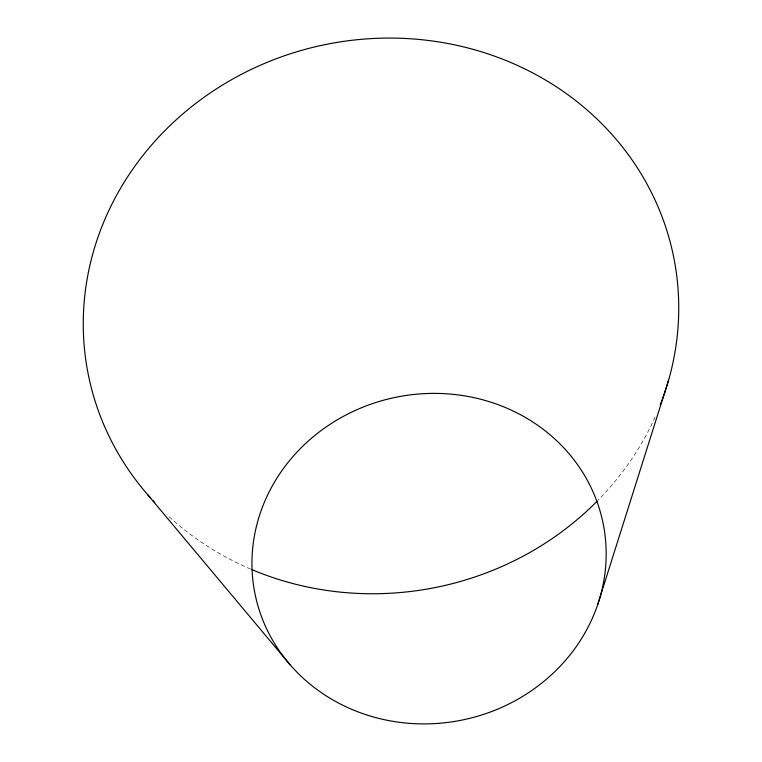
<?xml version="1.0" encoding="UTF-8"?>
<svg xmlns="http://www.w3.org/2000/svg" width="762" height="762" viewBox="0 0 762 762"><rect width="100%" height="100%" fill="white"/><g stroke="black" fill="none" stroke-linecap="round" stroke-linejoin="round"><path stroke-width="0.57" stroke-dasharray="3.81 2.86" d="M655.11 417.062A298.533 276.997 -11.2 0 1 597.856 500.443M250.565 569.052A298.533 276.997 -11.2 0 1 166.888 514.607"/><path stroke-width="1.14" d="M597.665 604.733L668.588 380.2M147.723 494.728L290.303 665.007M150.724 498.11A298.533 276.997 -11.2 0 1 331.851 43.31A298.533 276.997 -11.2 0 1 660.187 405.003M597.046 501.263A298.533 276.997 -11.2 0 1 251.622 569.5M154.734 502.472A298.533 276.997 -11.2 0 1 153.114 500.739M365.646 714.585A177.575 164.763 -11.2 0 0 603.98 528.095A177.575 164.763 -11.2 0 0 317.554 433.273A177.575 164.763 -11.2 0 0 365.646 714.585"/></g></svg>
